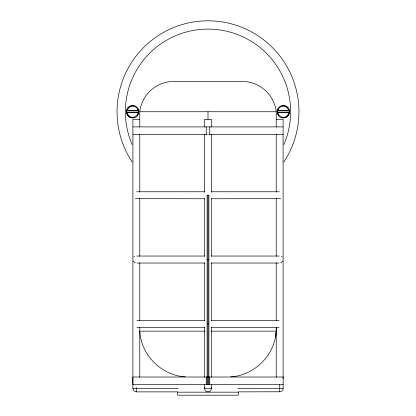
<?xml version="1.0" encoding="UTF-8"?>
<svg xmlns="http://www.w3.org/2000/svg" width="416" height="416" viewBox="0 0 416 416"><rect width="100%" height="100%" fill="white"/><g stroke="black" fill="none" stroke-linecap="round" stroke-linejoin="round"><path stroke-width="0.62" d="M230.849 376.818C254.561 375.575 275.049 354.843 276.229 331.157L211.151 331.157M275.532 336.991L276.318 330.424L276.276 327.418M127.244 110.864L127.317 110.297A5.6 5.6 0 0 1 138.133 110.297L138.211 110.864L138.819 110.781L126.63 110.781L138.211 110.864M138.211 112.632L138.133 113.199A5.6 5.6 0 0 1 127.317 113.199L127.244 112.632L126.63 112.715L138.819 112.715L127.244 112.632M277.789 110.864L277.867 110.297A5.6 5.6 0 0 1 288.683 110.297L288.756 110.864L289.37 110.781L277.181 110.781L288.756 110.864M288.756 112.632L288.683 113.199A5.6 5.6 0 0 1 277.867 113.199L277.789 112.632L277.181 112.715L289.37 112.715L277.789 112.632M283.218 384.592L132.782 384.592L132.782 377.01L283.218 377.01L283.098 389.282L282.194 390.853L280.628 391.758L238.316 391.877M282.75 261.284L280.628 262.912M133.806 257.067L134.529 256.511M280.628 198.64L211.198 198.76M139.771 126.906L139.771 111.748L276.229 111.748L276.229 126.906M139.771 119.324L132.902 119.324L132.902 388.378M276.229 119.324L283.098 119.324L283.098 378.529M132.902 126.906L283.098 126.906M132.902 134.482L207.095 134.482M208.905 134.482L283.218 134.482M136.89 191.766L204.802 191.766M211.198 191.766L279.11 191.766M204.802 198.76L135.372 198.64M136.89 256.043L204.802 256.043M211.198 256.043L279.11 256.043M207.095 259.537L208.905 259.537M136.89 263.032L204.802 263.032M211.198 263.032L279.11 263.032M136.89 320.315L204.802 320.315M211.198 320.315L279.11 320.315M207.095 323.809L208.905 323.809M136.89 327.309L204.802 327.309M211.198 327.309L279.11 327.309M204.849 331.157L139.771 331.157C140.951 354.843 161.439 375.575 185.151 376.818M133.016 388.378L178.298 388.378M237.926 388.378L283.218 388.378M132.782 388.378L133.806 390.853L136.276 391.877L177.684 391.877M135.372 262.912L133.25 261.284M281.471 256.511L282.194 257.067M279.724 384.592L279.724 391.877M276.229 134.482L276.229 192.031M276.229 198.51L276.229 256.292M276.229 262.782L276.229 320.564M276.229 327.486L276.229 377.01M211.494 126.906L211.494 119.324L204.506 119.324L204.506 126.906M211.494 134.482L211.494 192.197M211.494 198.682L211.494 256.396M211.494 262.881L211.494 320.596M211.494 327.08L211.494 377.01M211.494 384.592L211.494 388.378L204.506 388.378L204.506 384.592M209.747 126.906L209.747 134.482M209.747 377.01L209.747 384.592M208.905 384.592L208.905 195.26L207.095 195.26L207.095 384.592M208 111.748L208 119.324M208 195.26L208 384.592M206.253 126.906L206.253 134.482M206.253 377.01L206.253 384.592M204.506 134.482L204.506 192.197M204.506 198.682L204.506 256.396M204.506 262.881L204.506 320.596M204.506 327.08L204.506 377.01M139.771 134.482L139.771 192.031M139.771 198.51L139.771 256.292M139.771 262.782L139.771 320.564M139.771 327.486L139.771 377.01M136.276 387.473L136.276 391.877M211.375 387.473A3.494 3.494 0 0 1 208 391.877A3.494 3.494 0 0 1 204.625 387.473M139.771 111.748A34.351 34.351 0 0 1 173.888 81.432L242.112 81.432A34.351 34.351 0 0 1 276.229 111.748M132.153 144.55A82.633 82.633 0 0 1 208 29.11A82.633 82.633 0 0 1 283.847 144.55M132.278 162.12A90.948 90.948 0 0 1 148.08 43.326A90.948 90.948 0 0 1 267.92 43.326A90.948 90.948 0 0 1 283.722 162.12M281.861 105.893A6.063 6.063 0 0 1 289.442 110.958A6.063 6.063 0 0 1 283.431 117.811M282.906 117.785A6.063 6.063 0 0 1 281.861 117.603M278.179 114.78A6.063 6.063 0 0 1 278.179 108.716M137.821 108.716A6.063 6.063 0 0 1 137.821 114.78M134.139 117.603A6.063 6.063 0 0 1 133.094 117.785M132.569 117.811A6.063 6.063 0 0 1 126.558 110.958A6.063 6.063 0 0 1 134.139 105.893M126.719 110.136L126.719 113.36A6.219 6.219 0 0 0 138.736 113.36L138.736 110.136A6.219 6.219 0 0 0 126.719 110.136M277.264 110.136L277.264 113.36A6.219 6.219 0 0 0 289.281 113.36L289.281 110.136A6.219 6.219 0 0 0 277.264 110.136M238.316 392.168L177.684 392.168L177.684 395.2L238.316 395.2L238.316 392.168"/></g></svg>
